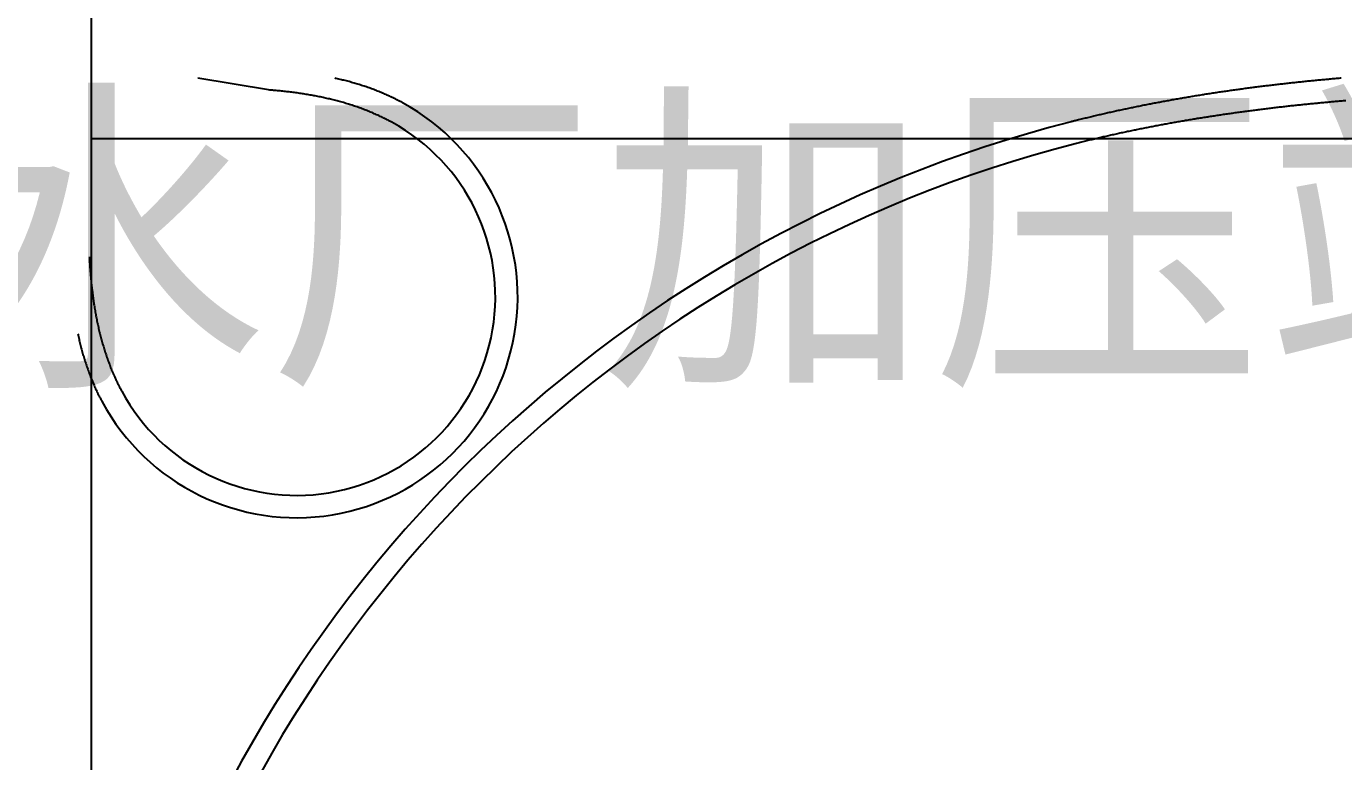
# Model space of a CAD drawing. Header units: millimetres. Extents: x 19715 to 35549, y 3563 to 14826.
# Drawn here: x 21232.6 to 21584, y 9515.9 to 9712.2 of the extents above; entities that cross this region are included whole.
import ezdxf

# ---------------------------------------------------------------- set-up
doc = ezdxf.new("R2010")
doc.units = ezdxf.units.MM
doc.layers.add('0-text', color=7, linetype='Continuous')
doc.layers.add('RD-红线', color=7, linetype='Continuous')
doc.styles.add('样式 2', font='simhei.ttf')

msp = doc.modelspace()

# ---------------------------------------------------------------- linework, layer by layer
at = {"layer": 'RD-红线'}
for points in [[(21249.94, 7833.18), (21249.94, 11293.27)], [(21249.94, 7833.18), (21249.94, 11293.27)], [(21249.94, 7833.18), (21249.94, 11293.27)], [(21709.48, 9682.17), (21249.94, 9682.16)], [(21709.48, 9682.17), (21272.44, 9682.16)]]:
    msp.add_lwpolyline(points, dxfattribs=at)
for points in [[(21583.31, 9698.32, 0.000099), (21583.06, 9698.3, 0.000296), (21582.37, 9698.24, 0.000292), (21581.67, 9698.18, 0.0003), (21580.98, 9698.12, 0.000296), (21580.28, 9698.06, 0.000304), (21579.58, 9697.99, 0.0003), (21578.88, 9697.93, 0.000308), (21578.19, 9697.86, 0.000304), (21577.49, 9697.8, 0.000312), (21576.8, 9697.73, 0.000308), (21576.09, 9697.66, 0.000316), (21575.4, 9697.59, 0.000312), (21574.7, 9697.53, 0.00032), (21574.01, 9697.46, 0.000316), (21573.31, 9697.38, 0.000324), (21572.62, 9697.31, 0.00032), (21571.92, 9697.24, 0.000328), (21571.22, 9697.17, 0.000324), (21570.52, 9697.09, 0.000332), (21569.83, 9697.02, 0.000328), (21569.13, 9696.94, 0.000336), (21568.44, 9696.86, 0.000332), (21567.74, 9696.78, 0.00034), (21567.05, 9696.7, 0.000336), (21566.35, 9696.62, 0.000344), (21565.66, 9696.54, 0.00034), (21564.96, 9696.46, 0.000348), (21564.27, 9696.38, 0.000344), (21563.57, 9696.29, 0.000352), (21562.88, 9696.21, 0.000348), (21562.18, 9696.12, 0.000356), (21561.49, 9696.04, 0.000352), (21560.79, 9695.95, 0.00036), (21560.1, 9695.86, 0.000356), (21559.4, 9695.77, 0.000364), (21558.71, 9695.68, 0.00036), (21558.01, 9695.59, 0.000368), (21557.32, 9695.49, 0.000364), (21556.63, 9695.4, 0.000372), (21555.94, 9695.3, 0.000368), (21555.24, 9695.21, 0.000376), (21554.55, 9695.11, 0.000372), (21553.85, 9695.01, 0.00038), (21553.16, 9694.91, 0.000376), (21552.47, 9694.81, 0.000384), (21551.78, 9694.71, 0.00038), (21551.08, 9694.61, 0.000388), (21550.39, 9694.51, 0.000384), (21549.7, 9694.4, 0.000392), (21549.01, 9694.3, 0.000388), (21548.31, 9694.19, 0.000396), (21547.63, 9694.08, 0.000392), (21546.93, 9693.97, 0.0004), (21546.24, 9693.86, 0.000396), (21545.55, 9693.75, 0.000404), (21544.86, 9693.64, 0.0004), (21544.17, 9693.53, 0.000408), (21543.48, 9693.41, 0.000404), (21542.79, 9693.3, 0.000412), (21542.1, 9693.18, 0.000408), (21541.41, 9693.06, 0.000416), (21540.72, 9692.95, 0.000412), (21540.03, 9692.82, 0.00042), (21539.34, 9692.7, 0.000416), (21538.65, 9692.58, 0.000424), (21537.96, 9692.46, 0.00042), (21537.27, 9692.33, 0.000428), (21536.58, 9692.21, 0.000424), (21535.89, 9692.08, 0.000432), (21535.21, 9691.95, 0.000428), (21534.52, 9691.82, 0.000436), (21533.83, 9691.69, 0.000432), (21533.14, 9691.56, 0.00044), (21532.46, 9691.43, 0.000436), (21531.77, 9691.29, 0.000444), (21531.08, 9691.16, 0.00044), (21530.39, 9691.02, 0.000448), (21529.71, 9690.89, 0.000444), (21529.02, 9690.75, 0.000452), (21528.34, 9690.61, 0.000448), (21527.65, 9690.46, 0.000456), (21526.97, 9690.32, 0.000452), (21526.28, 9690.18, 0.00046), (21525.6, 9690.03, 0.000456), (21524.91, 9689.89, 0.000464), (21524.23, 9689.74, 0.00046), (21523.54, 9689.59, 0.000468), (21522.86, 9689.44, 0.000464), (21522.17, 9689.29, 0.000472), (21521.49, 9689.14, 0.000468), (21520.81, 9688.98, 0.000476), (21520.13, 9688.83, 0.000472), (21519.44, 9688.67, 0.00048), (21518.76, 9688.51, 0.000476), (21518.08, 9688.35, 0.000484), (21517.4, 9688.19, 0.00048), (21516.72, 9688.03, 0.000488), (21516.04, 9687.87, 0.000484), (21515.36, 9687.7, 0.000492), (21514.68, 9687.54, 0.000488), (21514, 9687.37, 0.000493), (21513.99, 9687.37, 0.000004), (21512.64, 9687.03, 0.000988), (21512.18, 9686.92, 0.000496), (21511.28, 9686.69, 0.272996), (21257.01, 9433.66, 0.000496)], [(21583.31, 9698.32, 0.000099), (21583.06, 9698.3, 0.000296), (21582.37, 9698.24, 0.000292), (21581.67, 9698.18, 0.0003), (21580.98, 9698.12, 0.000296), (21580.28, 9698.06, 0.000304), (21579.58, 9697.99, 0.0003), (21578.88, 9697.93, 0.000308), (21578.19, 9697.86, 0.000304), (21577.49, 9697.8, 0.000312), (21576.8, 9697.73, 0.000308), (21576.09, 9697.66, 0.000316), (21575.4, 9697.59, 0.000312), (21574.7, 9697.53, 0.00032), (21574.01, 9697.46, 0.000316), (21573.31, 9697.38, 0.000324), (21572.62, 9697.31, 0.00032), (21571.92, 9697.24, 0.000328), (21571.22, 9697.17, 0.000324), (21570.52, 9697.09, 0.000332), (21569.83, 9697.02, 0.000328), (21569.13, 9696.94, 0.000336), (21568.44, 9696.86, 0.000332), (21567.74, 9696.78, 0.00034), (21567.05, 9696.7, 0.000336), (21566.35, 9696.62, 0.000344), (21565.66, 9696.54, 0.00034), (21564.96, 9696.46, 0.000348), (21564.27, 9696.38, 0.000344), (21563.57, 9696.29, 0.000352), (21562.88, 9696.21, 0.000348), (21562.18, 9696.12, 0.000356), (21561.49, 9696.04, 0.000352), (21560.79, 9695.95, 0.00036), (21560.1, 9695.86, 0.000356), (21559.4, 9695.77, 0.000364), (21558.71, 9695.68, 0.00036), (21558.01, 9695.59, 0.000368), (21557.32, 9695.49, 0.000364), (21556.63, 9695.4, 0.000372), (21555.94, 9695.3, 0.000368), (21555.24, 9695.21, 0.000376), (21554.55, 9695.11, 0.000372), (21553.85, 9695.01, 0.00038), (21553.16, 9694.91, 0.000376), (21552.47, 9694.81, 0.000384), (21551.78, 9694.71, 0.00038), (21551.08, 9694.61, 0.000388), (21550.39, 9694.51, 0.000384), (21549.7, 9694.4, 0.000392), (21549.01, 9694.3, 0.000388), (21548.31, 9694.19, 0.000396), (21547.63, 9694.08, 0.000392), (21546.93, 9693.97, 0.0004), (21546.24, 9693.86, 0.000396), (21545.55, 9693.75, 0.000404), (21544.86, 9693.64, 0.0004), (21544.17, 9693.53, 0.000408), (21543.48, 9693.41, 0.000404), (21542.79, 9693.3, 0.000412), (21542.1, 9693.18, 0.000408), (21541.41, 9693.06, 0.000416), (21540.72, 9692.95, 0.000412), (21540.03, 9692.82, 0.00042), (21539.34, 9692.7, 0.000416), (21538.65, 9692.58, 0.000424), (21537.96, 9692.46, 0.00042), (21537.27, 9692.33, 0.000428), (21536.58, 9692.21, 0.000424), (21535.89, 9692.08, 0.000432), (21535.21, 9691.95, 0.000428), (21534.52, 9691.82, 0.000436), (21533.83, 9691.69, 0.000432), (21533.14, 9691.56, 0.00044), (21532.46, 9691.43, 0.000436), (21531.77, 9691.29, 0.000444), (21531.08, 9691.16, 0.00044), (21530.39, 9691.02, 0.000448), (21529.71, 9690.89, 0.000444), (21529.02, 9690.75, 0.000452), (21528.34, 9690.61, 0.000448), (21527.65, 9690.46, 0.000456), (21526.97, 9690.32, 0.000452), (21526.28, 9690.18, 0.00046), (21525.6, 9690.03, 0.000456), (21524.91, 9689.89, 0.000464), (21524.23, 9689.74, 0.00046), (21523.54, 9689.59, 0.000468), (21522.86, 9689.44, 0.000464), (21522.17, 9689.29, 0.000472), (21521.49, 9689.14, 0.000468), (21520.81, 9688.98, 0.000476), (21520.13, 9688.83, 0.000472), (21519.44, 9688.67, 0.00048), (21518.76, 9688.51, 0.000476), (21518.08, 9688.35, 0.000484), (21517.4, 9688.19, 0.00048), (21516.72, 9688.03, 0.000488), (21516.04, 9687.87, 0.000484), (21515.36, 9687.7, 0.000492), (21514.68, 9687.54, 0.000488), (21514, 9687.37, 0.000493), (21513.99, 9687.37, 0.000004), (21512.64, 9687.03, 0.000988), (21512.18, 9686.92, 0.000496), (21511.28, 9686.69, 0.272996), (21257.01, 9433.66, 0.000496)], [(21583.31, 9698.32, 0.000099), (21583.06, 9698.3, 0.000296), (21582.37, 9698.24, 0.000292), (21581.67, 9698.18, 0.0003), (21580.98, 9698.12, 0.000296), (21580.28, 9698.06, 0.000304), (21579.58, 9697.99, 0.0003), (21578.88, 9697.93, 0.000308), (21578.19, 9697.86, 0.000304), (21577.49, 9697.8, 0.000312), (21576.8, 9697.73, 0.000308), (21576.09, 9697.66, 0.000316), (21575.4, 9697.59, 0.000312), (21574.7, 9697.53, 0.00032), (21574.01, 9697.46, 0.000316), (21573.31, 9697.38, 0.000324), (21572.62, 9697.31, 0.00032), (21571.92, 9697.24, 0.000328), (21571.22, 9697.17, 0.000324), (21570.52, 9697.09, 0.000332), (21569.83, 9697.02, 0.000328), (21569.13, 9696.94, 0.000336), (21568.44, 9696.86, 0.000332), (21567.74, 9696.78, 0.00034), (21567.05, 9696.7, 0.000336), (21566.35, 9696.62, 0.000344), (21565.66, 9696.54, 0.00034), (21564.96, 9696.46, 0.000348), (21564.27, 9696.38, 0.000344), (21563.57, 9696.29, 0.000352), (21562.88, 9696.21, 0.000348), (21562.18, 9696.12, 0.000356), (21561.49, 9696.04, 0.000352), (21560.79, 9695.95, 0.00036), (21560.1, 9695.86, 0.000356), (21559.4, 9695.77, 0.000364), (21558.71, 9695.68, 0.00036), (21558.01, 9695.59, 0.000368), (21557.32, 9695.49, 0.000364), (21556.63, 9695.4, 0.000372), (21555.94, 9695.3, 0.000368), (21555.24, 9695.21, 0.000376), (21554.55, 9695.11, 0.000372), (21553.85, 9695.01, 0.00038), (21553.16, 9694.91, 0.000376), (21552.47, 9694.81, 0.000384), (21551.78, 9694.71, 0.00038), (21551.08, 9694.61, 0.000388), (21550.39, 9694.51, 0.000384), (21549.7, 9694.4, 0.000392), (21549.01, 9694.3, 0.000388), (21548.31, 9694.19, 0.000396), (21547.63, 9694.08, 0.000392), (21546.93, 9693.97, 0.0004), (21546.24, 9693.86, 0.000396), (21545.55, 9693.75, 0.000404), (21544.86, 9693.64, 0.0004), (21544.17, 9693.53, 0.000408), (21543.48, 9693.41, 0.000404), (21542.79, 9693.3, 0.000412), (21542.1, 9693.18, 0.000408), (21541.41, 9693.06, 0.000416), (21540.72, 9692.95, 0.000412), (21540.03, 9692.82, 0.00042), (21539.34, 9692.7, 0.000416), (21538.65, 9692.58, 0.000424), (21537.96, 9692.46, 0.00042), (21537.27, 9692.33, 0.000428), (21536.58, 9692.21, 0.000424), (21535.89, 9692.08, 0.000432), (21535.21, 9691.95, 0.000428), (21534.52, 9691.82, 0.000436), (21533.83, 9691.69, 0.000432), (21533.14, 9691.56, 0.00044), (21532.46, 9691.43, 0.000436), (21531.77, 9691.29, 0.000444), (21531.08, 9691.16, 0.00044), (21530.39, 9691.02, 0.000448), (21529.71, 9690.89, 0.000444), (21529.02, 9690.75, 0.000452), (21528.34, 9690.61, 0.000448), (21527.65, 9690.46, 0.000456), (21526.97, 9690.32, 0.000452), (21526.28, 9690.18, 0.00046), (21525.6, 9690.03, 0.000456), (21524.91, 9689.89, 0.000464), (21524.23, 9689.74, 0.00046), (21523.54, 9689.59, 0.000468), (21522.86, 9689.44, 0.000464), (21522.17, 9689.29, 0.000472), (21521.49, 9689.14, 0.000468), (21520.81, 9688.98, 0.000476), (21520.13, 9688.83, 0.000472), (21519.44, 9688.67, 0.00048), (21518.76, 9688.51, 0.000476), (21518.08, 9688.35, 0.000484), (21517.4, 9688.19, 0.00048), (21516.72, 9688.03, 0.000488), (21516.04, 9687.87, 0.000484), (21515.36, 9687.7, 0.000492), (21514.68, 9687.54, 0.000488), (21514, 9687.37, 0.000493), (21513.99, 9687.37, 0.000004), (21512.64, 9687.03, 0.000988), (21512.18, 9686.92, 0.000496), (21511.28, 9686.69, 0.272996), (21257.01, 9433.66, 0.000496)], [(21584.57, 9692.31, 0.000292), (21583.88, 9692.25, 0.000288), (21583.18, 9692.19, 0.000296), (21582.49, 9692.13, 0.000292), (21581.78, 9692.07, 0.0003), (21581.09, 9692.01, 0.000296), (21580.39, 9691.95, 0.000304), (21579.7, 9691.88, 0.0003), (21579, 9691.82, 0.000308), (21578.3, 9691.75, 0.000304), (21577.6, 9691.69, 0.000312), (21576.91, 9691.62, 0.000308), (21576.21, 9691.55, 0.000316), (21575.52, 9691.49, 0.000312), (21574.82, 9691.42, 0.00032), (21574.12, 9691.35, 0.000316), (21573.42, 9691.28, 0.000324), (21572.73, 9691.2, 0.00032), (21572.03, 9691.13, 0.000328), (21571.34, 9691.06, 0.000324), (21570.64, 9690.98, 0.000332), (21569.95, 9690.91, 0.000328), (21569.25, 9690.83, 0.000336), (21568.55, 9690.75, 0.000332), (21567.85, 9690.67, 0.00034), (21567.16, 9690.6, 0.000336), (21566.46, 9690.51, 0.000344), (21565.77, 9690.43, 0.00034), (21565.07, 9690.35, 0.000348), (21564.38, 9690.27, 0.000344), (21563.68, 9690.18, 0.000352), (21562.99, 9690.1, 0.000348), (21562.29, 9690.01, 0.000356), (21561.6, 9689.93, 0.000352), (21560.91, 9689.84, 0.00036), (21560.21, 9689.75, 0.000356), (21559.52, 9689.66, 0.000364), (21558.83, 9689.57, 0.00036), (21558.13, 9689.48, 0.000368), (21557.44, 9689.38, 0.000364), (21556.74, 9689.29, 0.000372), (21556.05, 9689.2, 0.000368), (21555.35, 9689.1, 0.000376), (21554.66, 9689, 0.000372), (21553.97, 9688.9, 0.00038), (21553.28, 9688.8, 0.000376), (21552.58, 9688.7, 0.000384), (21551.89, 9688.6, 0.00038), (21551.2, 9688.5, 0.000388), (21550.51, 9688.4, 0.000384), (21549.81, 9688.29, 0.000392), (21549.12, 9688.19, 0.000388), (21548.43, 9688.08, 0.000396), (21547.74, 9687.97, 0.000392), (21547.05, 9687.86, 0.0004), (21546.36, 9687.76, 0.000396), (21545.66, 9687.64, 0.000404), (21544.98, 9687.53, 0.0004), (21544.28, 9687.42, 0.000408), (21543.59, 9687.3, 0.000404), (21542.9, 9687.19, 0.000412), (21542.21, 9687.07, 0.000408), (21541.52, 9686.95, 0.000416), (21540.83, 9686.84, 0.000412), (21540.14, 9686.72, 0.00042), (21539.45, 9686.6, 0.000416), (21538.76, 9686.47, 0.000424), (21538.08, 9686.35, 0.00042), (21537.38, 9686.22, 0.000428), (21536.7, 9686.1, 0.000424), (21536.01, 9685.97, 0.000432), (21535.32, 9685.84, 0.000428), (21534.63, 9685.71, 0.000436), (21533.95, 9685.58, 0.000432), (21533.26, 9685.45, 0.00044), (21532.57, 9685.32, 0.000436), (21531.88, 9685.19, 0.000444), (21531.2, 9685.05, 0.00044), (21530.51, 9684.91, 0.000448), (21529.82, 9684.78, 0.000444), (21529.14, 9684.64, 0.000452), (21528.45, 9684.5, 0.000448), (21527.76, 9684.36, 0.000456), (21527.08, 9684.21, 0.000452), (21526.39, 9684.07, 0.00046), (21525.71, 9683.93, 0.000456), (21525.02, 9683.78, 0.000464), (21524.34, 9683.63, 0.00046), (21523.66, 9683.48, 0.000468), (21522.98, 9683.33, 0.000464), (21522.29, 9683.18, 0.000472), (21521.61, 9683.03, 0.000468), (21520.92, 9682.87, 0.000476), (21520.24, 9682.72, 0.000472), (21519.56, 9682.56, 0.00048), (21518.88, 9682.4, 0.000476), (21518.19, 9682.24, 0.000484), (21517.52, 9682.08, 0.00048), (21516.83, 9681.92, 0.000488), (21516.15, 9681.76, 0.000484), (21515.47, 9681.59, 0.000492), (21514.79, 9681.43, 0.000488), (21514.11, 9681.26, 0.000493), (21514.1, 9681.26, 0.000004), (21512.75, 9680.92, 0.272996), (21262.77, 9432.16, 0.000496)], [(21584.57, 9692.31, 0.000292), (21583.88, 9692.25, 0.000288), (21583.18, 9692.19, 0.000296), (21582.49, 9692.13, 0.000292), (21581.78, 9692.07, 0.0003), (21581.09, 9692.01, 0.000296), (21580.39, 9691.95, 0.000304), (21579.7, 9691.88, 0.0003), (21579, 9691.82, 0.000308), (21578.3, 9691.75, 0.000304), (21577.6, 9691.69, 0.000312), (21576.91, 9691.62, 0.000308), (21576.21, 9691.55, 0.000316), (21575.52, 9691.49, 0.000312), (21574.82, 9691.42, 0.00032), (21574.12, 9691.35, 0.000316), (21573.42, 9691.28, 0.000324), (21572.73, 9691.2, 0.00032), (21572.03, 9691.13, 0.000328), (21571.34, 9691.06, 0.000324), (21570.64, 9690.98, 0.000332), (21569.95, 9690.91, 0.000328), (21569.25, 9690.83, 0.000336), (21568.55, 9690.75, 0.000332), (21567.85, 9690.67, 0.00034), (21567.16, 9690.6, 0.000336), (21566.46, 9690.51, 0.000344), (21565.77, 9690.43, 0.00034), (21565.07, 9690.35, 0.000348), (21564.38, 9690.27, 0.000344), (21563.68, 9690.18, 0.000352), (21562.99, 9690.1, 0.000348), (21562.29, 9690.01, 0.000356), (21561.6, 9689.93, 0.000352), (21560.91, 9689.84, 0.00036), (21560.21, 9689.75, 0.000356), (21559.52, 9689.66, 0.000364), (21558.83, 9689.57, 0.00036), (21558.13, 9689.48, 0.000368), (21557.44, 9689.38, 0.000364), (21556.74, 9689.29, 0.000372), (21556.05, 9689.2, 0.000368), (21555.35, 9689.1, 0.000376), (21554.66, 9689, 0.000372), (21553.97, 9688.9, 0.00038), (21553.28, 9688.8, 0.000376), (21552.58, 9688.7, 0.000384), (21551.89, 9688.6, 0.00038), (21551.2, 9688.5, 0.000388), (21550.51, 9688.4, 0.000384), (21549.81, 9688.29, 0.000392), (21549.12, 9688.19, 0.000388), (21548.43, 9688.08, 0.000396), (21547.74, 9687.97, 0.000392), (21547.05, 9687.86, 0.0004), (21546.36, 9687.76, 0.000396), (21545.66, 9687.64, 0.000404), (21544.98, 9687.53, 0.0004), (21544.28, 9687.42, 0.000408), (21543.59, 9687.3, 0.000404), (21542.9, 9687.19, 0.000412), (21542.21, 9687.07, 0.000408), (21541.52, 9686.95, 0.000416), (21540.83, 9686.84, 0.000412), (21540.14, 9686.72, 0.00042), (21539.45, 9686.6, 0.000416), (21538.76, 9686.47, 0.000424), (21538.08, 9686.35, 0.00042), (21537.38, 9686.22, 0.000428), (21536.7, 9686.1, 0.000424), (21536.01, 9685.97, 0.000432), (21535.32, 9685.84, 0.000428), (21534.63, 9685.71, 0.000436), (21533.95, 9685.58, 0.000432), (21533.26, 9685.45, 0.00044), (21532.57, 9685.32, 0.000436), (21531.88, 9685.19, 0.000444), (21531.2, 9685.05, 0.00044), (21530.51, 9684.91, 0.000448), (21529.82, 9684.78, 0.000444), (21529.14, 9684.64, 0.000452), (21528.45, 9684.5, 0.000448), (21527.76, 9684.36, 0.000456), (21527.08, 9684.21, 0.000452), (21526.39, 9684.07, 0.00046), (21525.71, 9683.93, 0.000456), (21525.02, 9683.78, 0.000464), (21524.34, 9683.63, 0.00046), (21523.66, 9683.48, 0.000468), (21522.98, 9683.33, 0.000464), (21522.29, 9683.18, 0.000472), (21521.61, 9683.03, 0.000468), (21520.92, 9682.87, 0.000476), (21520.24, 9682.72, 0.000472), (21519.56, 9682.56, 0.00048), (21518.88, 9682.4, 0.000476), (21518.19, 9682.24, 0.000484), (21517.52, 9682.08, 0.00048), (21516.83, 9681.92, 0.000488), (21516.15, 9681.76, 0.000484), (21515.47, 9681.59, 0.000492), (21514.79, 9681.43, 0.000488), (21514.11, 9681.26, 0.000493), (21514.1, 9681.26, 0.000004), (21512.75, 9680.92, 0.272996), (21262.77, 9432.16, 0.000496)], [(21584.57, 9692.31, 0.000292), (21583.88, 9692.25, 0.000288), (21583.18, 9692.19, 0.000296), (21582.49, 9692.13, 0.000292), (21581.78, 9692.07, 0.0003), (21581.09, 9692.01, 0.000296), (21580.39, 9691.95, 0.000304), (21579.7, 9691.88, 0.0003), (21579, 9691.82, 0.000308), (21578.3, 9691.75, 0.000304), (21577.6, 9691.69, 0.000312), (21576.91, 9691.62, 0.000308), (21576.21, 9691.55, 0.000316), (21575.52, 9691.49, 0.000312), (21574.82, 9691.42, 0.00032), (21574.12, 9691.35, 0.000316), (21573.42, 9691.28, 0.000324), (21572.73, 9691.2, 0.00032), (21572.03, 9691.13, 0.000328), (21571.34, 9691.06, 0.000324), (21570.64, 9690.98, 0.000332), (21569.95, 9690.91, 0.000328), (21569.25, 9690.83, 0.000336), (21568.55, 9690.75, 0.000332), (21567.85, 9690.67, 0.00034), (21567.16, 9690.6, 0.000336), (21566.46, 9690.51, 0.000344), (21565.77, 9690.43, 0.00034), (21565.07, 9690.35, 0.000348), (21564.38, 9690.27, 0.000344), (21563.68, 9690.18, 0.000352), (21562.99, 9690.1, 0.000348), (21562.29, 9690.01, 0.000356), (21561.6, 9689.93, 0.000352), (21560.91, 9689.84, 0.00036), (21560.21, 9689.75, 0.000356), (21559.52, 9689.66, 0.000364), (21558.83, 9689.57, 0.00036), (21558.13, 9689.48, 0.000368), (21557.44, 9689.38, 0.000364), (21556.74, 9689.29, 0.000372), (21556.05, 9689.2, 0.000368), (21555.35, 9689.1, 0.000376), (21554.66, 9689, 0.000372), (21553.97, 9688.9, 0.00038), (21553.28, 9688.8, 0.000376), (21552.58, 9688.7, 0.000384), (21551.89, 9688.6, 0.00038), (21551.2, 9688.5, 0.000388), (21550.51, 9688.4, 0.000384), (21549.81, 9688.29, 0.000392), (21549.12, 9688.19, 0.000388), (21548.43, 9688.08, 0.000396), (21547.74, 9687.97, 0.000392), (21547.05, 9687.86, 0.0004), (21546.36, 9687.76, 0.000396), (21545.66, 9687.64, 0.000404), (21544.98, 9687.53, 0.0004), (21544.28, 9687.42, 0.000408), (21543.59, 9687.3, 0.000404), (21542.9, 9687.19, 0.000412), (21542.21, 9687.07, 0.000408), (21541.52, 9686.95, 0.000416), (21540.83, 9686.84, 0.000412), (21540.14, 9686.72, 0.00042), (21539.45, 9686.6, 0.000416), (21538.76, 9686.47, 0.000424), (21538.08, 9686.35, 0.00042), (21537.38, 9686.22, 0.000428), (21536.7, 9686.1, 0.000424), (21536.01, 9685.97, 0.000432), (21535.32, 9685.84, 0.000428), (21534.63, 9685.71, 0.000436), (21533.95, 9685.58, 0.000432), (21533.26, 9685.45, 0.00044), (21532.57, 9685.32, 0.000436), (21531.88, 9685.19, 0.000444), (21531.2, 9685.05, 0.00044), (21530.51, 9684.91, 0.000448), (21529.82, 9684.78, 0.000444), (21529.14, 9684.64, 0.000452), (21528.45, 9684.5, 0.000448), (21527.76, 9684.36, 0.000456), (21527.08, 9684.21, 0.000452), (21526.39, 9684.07, 0.00046), (21525.71, 9683.93, 0.000456), (21525.02, 9683.78, 0.000464), (21524.34, 9683.63, 0.00046), (21523.66, 9683.48, 0.000468), (21522.98, 9683.33, 0.000464), (21522.29, 9683.18, 0.000472), (21521.61, 9683.03, 0.000468), (21520.92, 9682.87, 0.000476), (21520.24, 9682.72, 0.000472), (21519.56, 9682.56, 0.00048), (21518.88, 9682.4, 0.000476), (21518.19, 9682.24, 0.000484), (21517.52, 9682.08, 0.00048), (21516.83, 9681.92, 0.000488), (21516.15, 9681.76, 0.000484), (21515.47, 9681.59, 0.000492), (21514.79, 9681.43, 0.000488), (21514.11, 9681.26, 0.000493), (21514.1, 9681.26, 0.000004), (21512.75, 9680.92, 0.272996), (21262.77, 9432.16, 0.000496)], [(21246.33, 9630.15, 0.001297), (21246.42, 9629.74, 0.002031), (21246.57, 9629.04, 0.002187), (21246.73, 9628.37, 0.002109), (21246.89, 9627.68, 0.002266), (21247.06, 9627.01, 0.002188), (21247.24, 9626.32, 0.002344), (21247.42, 9625.66, 0.002266), (21247.61, 9624.97, 0.002422), (21247.8, 9624.31, 0.002344), (21248, 9623.63, 0.0025), (21248.21, 9622.97, 0.002422), (21248.42, 9622.29, 0.002578), (21248.64, 9621.64, 0.0025), (21248.87, 9620.97, 0.002656), (21249.1, 9620.32, 0.002578), (21249.35, 9619.65, 0.002734), (21249.59, 9619.01, 0.002656), (21249.85, 9618.34, 0.002813), (21250.11, 9617.7, 0.002735), (21250.38, 9617.05, 0.002891), (21250.65, 9616.41, 0.002812), (21250.94, 9615.77, 0.002969), (21251.23, 9615.14, 0.002891), (21251.53, 9614.5, 0.003047), (21251.56, 9614.44, 0.000141), (21252.15, 9613.24, 0.005952), (21252.36, 9612.82, 0.003047), (21252.8, 9612, 1.3389), (21332.97, 9691.78, 0.003047), (21332.15, 9692.22, 0.005952), (21331.73, 9692.43, 0.000141), (21330.53, 9693.03, 0.003047), (21330.48, 9693.06, 0.002891), (21329.84, 9693.36, 0.002969), (21329.21, 9693.65, 0.002813), (21328.56, 9693.95, 0.002891), (21327.93, 9694.22, 0.002734), (21327.28, 9694.5, 0.002813), (21326.64, 9694.76, 0.002656), (21325.98, 9695.02, 0.002734), (21325.33, 9695.27, 0.002578), (21324.67, 9695.51, 0.002656), (21324.02, 9695.75, 0.0025), (21323.35, 9695.98, 0.002578), (21322.7, 9696.2, 0.002422), (21322.02, 9696.42, 0.0025), (21321.36, 9696.63, 0.002344), (21320.68, 9696.84, 0.002422), (21320.02, 9697.03, 0.002266), (21319.34, 9697.22, 0.002344), (21318.67, 9697.41, 0.002187), (21317.98, 9697.59, 0.002266), (21317.32, 9697.76, 0.00211), (21316.63, 9697.93, 0.002188), (21315.96, 9698.09, 0.002031), (21315.26, 9698.24, 0.001297), (21314.85, 9698.34)], [(21246.33, 9630.15, 0.001297), (21246.42, 9629.74, 0.002031), (21246.57, 9629.04, 0.002187), (21246.73, 9628.37, 0.002109), (21246.89, 9627.68, 0.002266), (21247.06, 9627.01, 0.002188), (21247.24, 9626.32, 0.002344), (21247.42, 9625.66, 0.002266), (21247.61, 9624.97, 0.002422), (21247.8, 9624.31, 0.002344), (21248, 9623.63, 0.0025), (21248.21, 9622.97, 0.002422), (21248.42, 9622.29, 0.002578), (21248.64, 9621.64, 0.0025), (21248.87, 9620.97, 0.002656), (21249.1, 9620.32, 0.002578), (21249.35, 9619.65, 0.002734), (21249.59, 9619.01, 0.002656), (21249.85, 9618.34, 0.002813), (21250.11, 9617.7, 0.002735), (21250.38, 9617.05, 0.002891), (21250.65, 9616.41, 0.002812), (21250.94, 9615.77, 0.002969), (21251.23, 9615.14, 0.002891), (21251.53, 9614.5, 0.003047), (21251.56, 9614.44, 0.000141), (21252.15, 9613.24, 0.005952), (21252.36, 9612.82, 0.003047), (21252.8, 9612, 1.3389), (21332.97, 9691.78, 0.003047), (21332.15, 9692.22, 0.005952), (21331.73, 9692.43, 0.000141), (21330.53, 9693.03, 0.003047), (21330.48, 9693.06, 0.002891), (21329.84, 9693.36, 0.002969), (21329.21, 9693.65, 0.002813), (21328.56, 9693.95, 0.002891), (21327.93, 9694.22, 0.002734), (21327.28, 9694.5, 0.002813), (21326.64, 9694.76, 0.002656), (21325.98, 9695.02, 0.002734), (21325.33, 9695.27, 0.002578), (21324.67, 9695.51, 0.002656), (21324.02, 9695.75, 0.0025), (21323.35, 9695.98, 0.002578), (21322.7, 9696.2, 0.002422), (21322.02, 9696.42, 0.0025), (21321.36, 9696.63, 0.002344), (21320.68, 9696.84, 0.002422), (21320.02, 9697.03, 0.002266), (21319.34, 9697.22, 0.002344), (21318.67, 9697.41, 0.002187), (21317.98, 9697.59, 0.002266), (21317.32, 9697.76, 0.00211), (21316.63, 9697.93, 0.002188), (21315.96, 9698.09, 0.002031), (21315.26, 9698.24, 0.001297), (21314.85, 9698.34)], [(21246.33, 9630.15, 0.001297), (21246.42, 9629.74, 0.002031), (21246.57, 9629.04, 0.002187), (21246.73, 9628.37, 0.002109), (21246.89, 9627.68, 0.002266), (21247.06, 9627.01, 0.002188), (21247.24, 9626.32, 0.002344), (21247.42, 9625.66, 0.002266), (21247.61, 9624.97, 0.002422), (21247.8, 9624.31, 0.002344), (21248, 9623.63, 0.0025), (21248.21, 9622.97, 0.002422), (21248.42, 9622.29, 0.002578), (21248.64, 9621.64, 0.0025), (21248.87, 9620.97, 0.002656), (21249.1, 9620.32, 0.002578), (21249.35, 9619.65, 0.002734), (21249.59, 9619.01, 0.002656), (21249.85, 9618.34, 0.002813), (21250.11, 9617.7, 0.002735), (21250.38, 9617.05, 0.002891), (21250.65, 9616.41, 0.002812), (21250.94, 9615.77, 0.002969), (21251.23, 9615.14, 0.002891), (21251.53, 9614.5, 0.003047), (21251.56, 9614.44, 0.000141), (21252.15, 9613.24, 0.005952), (21252.36, 9612.82, 0.003047), (21252.8, 9612, 1.3389), (21332.97, 9691.78, 0.003047), (21332.15, 9692.22, 0.005952), (21331.73, 9692.43, 0.000141), (21330.53, 9693.03, 0.003047), (21330.48, 9693.06, 0.002891), (21329.84, 9693.36, 0.002969), (21329.21, 9693.65, 0.002813), (21328.56, 9693.95, 0.002891), (21327.93, 9694.22, 0.002734), (21327.28, 9694.5, 0.002813), (21326.64, 9694.76, 0.002656), (21325.98, 9695.02, 0.002734), (21325.33, 9695.27, 0.002578), (21324.67, 9695.51, 0.002656), (21324.02, 9695.75, 0.0025), (21323.35, 9695.98, 0.002578), (21322.7, 9696.2, 0.002422), (21322.02, 9696.42, 0.0025), (21321.36, 9696.63, 0.002344), (21320.68, 9696.84, 0.002422), (21320.02, 9697.03, 0.002266), (21319.34, 9697.22, 0.002344), (21318.67, 9697.41, 0.002187), (21317.98, 9697.59, 0.002266), (21317.32, 9697.76, 0.00211), (21316.63, 9697.93, 0.002188), (21315.96, 9698.09, 0.002031), (21315.26, 9698.24, 0.001297), (21314.85, 9698.34)], [(21249.4, 9650.62, 0.001016), (21249.44, 9649.89, 0.001172), (21249.48, 9649.22, 0.001094), (21249.52, 9648.5, 0.00125), (21249.57, 9647.82, 0.001172), (21249.62, 9647.1, 0.001328), (21249.67, 9646.42, 0.00125), (21249.73, 9645.7, 0.001406), (21249.79, 9645.03, 0.001328), (21249.86, 9644.31, 0.001484), (21249.93, 9643.63, 0.001406), (21250, 9642.92, 0.001562), (21250.08, 9642.24, 0.001484), (21250.16, 9641.53, 0.001641), (21250.24, 9640.85, 0.001563), (21250.34, 9640.14, 0.001719), (21250.43, 9639.46, 0.001641), (21250.53, 9638.75, 0.001797), (21250.63, 9638.07, 0.001719), (21250.75, 9637.37, 0.001875), (21250.86, 9636.69, 0.001797), (21250.98, 9635.99, 0.001953), (21251.1, 9635.31, 0.001875), (21251.23, 9634.61, 0.002031), (21251.37, 9633.94, 0.001953), (21251.51, 9633.24, 0.002109), (21251.65, 9632.57, 0.002031), (21251.81, 9631.87, 0.002187), (21251.96, 9631.2, 0.002109), (21252.13, 9630.51, 0.002266), (21252.3, 9629.84, 0.002188), (21252.47, 9629.15, 0.002344), (21252.65, 9628.49, 0.002266), (21252.84, 9627.8, 0.002422), (21253.04, 9627.14, 0.002344), (21253.24, 9626.46, 0.0025), (21253.44, 9625.8, 0.002422), (21253.66, 9625.12, 0.002578), (21253.88, 9624.47, 0.0025), (21254.11, 9623.79, 0.002656), (21254.34, 9623.14, 0.002578), (21254.58, 9622.48, 0.002734), (21254.83, 9621.83, 0.002656), (21255.08, 9621.17, 0.002813), (21255.34, 9620.53, 0.002735), (21255.62, 9619.88, 0.002891), (21255.89, 9619.24, 0.002812), (21256.18, 9618.59, 0.002969), (21256.46, 9617.96, 0.002891), (21256.77, 9617.32, 0.003047), (21256.79, 9617.27, 0.000141), (21257.38, 9616.07, 0.005952), (21257.6, 9615.64, 0.003047), (21258.03, 9614.83, 1.3389), (21330.11, 9686.56, 0.003047), (21329.3, 9686.99, 0.005952), (21328.88, 9687.21, 0.000141), (21327.68, 9687.81, 0.003047), (21327.63, 9687.84, 0.002891), (21326.99, 9688.14, 0.002969), (21326.36, 9688.43, 0.002813), (21325.71, 9688.72, 0.002891), (21325.08, 9689, 0.002734), (21324.42, 9689.28, 0.002813), (21323.79, 9689.54, 0.002656), (21323.13, 9689.8, 0.002734), (21322.48, 9690.05, 0.002578), (21321.82, 9690.29, 0.002656), (21321.17, 9690.53, 0.0025), (21320.5, 9690.76, 0.002578), (21319.84, 9690.98, 0.002422), (21319.17, 9691.2, 0.0025), (21318.51, 9691.41, 0.002344), (21317.83, 9691.61, 0.002422), (21317.17, 9691.81, 0.002266), (21316.48, 9692, 0.002344), (21315.82, 9692.19, 0.002187), (21315.13, 9692.37, 0.002266), (21314.46, 9692.54, 0.00211), (21313.77, 9692.71, 0.002188), (21313.1, 9692.86, 0.002031), (21312.41, 9693.02, 0.002109), (21311.74, 9693.17, 0.001953), (21311.04, 9693.32, 0.002031), (21310.37, 9693.45, 0.001875), (21309.66, 9693.59, 0.001953), (21308.99, 9693.71, 0.001797), (21308.29, 9693.84, 0.001875), (21307.61, 9693.95, 0.001719), (21306.9, 9694.07, 0.001797), (21306.23, 9694.17, 0.001641), (21305.52, 9694.28, 0.001719), (21304.84, 9694.38, 0.001562), (21304.13, 9694.47, 0.00164), (21303.46, 9694.56, 0.001484), (21302.74, 9694.65, 0.001563), (21302.07, 9694.73, 0.001407), (21301.35, 9694.8, 0.001484), (21300.67, 9694.88, 0.001328), (21299.96, 9694.95, 0.001406), (21299.28, 9695.01, 0.00125), (21298.56, 9695.07, 0.001328), (21297.88, 9695.13, 0.001172), (21297.16, 9695.18), (21278.33, 9698.34)], [(21249.4, 9650.62, 0.001016), (21249.44, 9649.89, 0.001172), (21249.48, 9649.22, 0.001094), (21249.52, 9648.5, 0.00125), (21249.57, 9647.82, 0.001172), (21249.62, 9647.1, 0.001328), (21249.67, 9646.42, 0.00125), (21249.73, 9645.7, 0.001406), (21249.79, 9645.03, 0.001328), (21249.86, 9644.31, 0.001484), (21249.93, 9643.63, 0.001406), (21250, 9642.92, 0.001562), (21250.08, 9642.24, 0.001484), (21250.16, 9641.53, 0.001641), (21250.24, 9640.85, 0.001563), (21250.34, 9640.14, 0.001719), (21250.43, 9639.46, 0.001641), (21250.53, 9638.75, 0.001797), (21250.63, 9638.07, 0.001719), (21250.75, 9637.37, 0.001875), (21250.86, 9636.69, 0.001797), (21250.98, 9635.99, 0.001953), (21251.1, 9635.31, 0.001875), (21251.23, 9634.61, 0.002031), (21251.37, 9633.94, 0.001953), (21251.51, 9633.24, 0.002109), (21251.65, 9632.57, 0.002031), (21251.81, 9631.87, 0.002187), (21251.96, 9631.2, 0.002109), (21252.13, 9630.51, 0.002266), (21252.3, 9629.84, 0.002188), (21252.47, 9629.15, 0.002344), (21252.65, 9628.49, 0.002266), (21252.84, 9627.8, 0.002422), (21253.04, 9627.14, 0.002344), (21253.24, 9626.46, 0.0025), (21253.44, 9625.8, 0.002422), (21253.66, 9625.12, 0.002578), (21253.88, 9624.47, 0.0025), (21254.11, 9623.79, 0.002656), (21254.34, 9623.14, 0.002578), (21254.58, 9622.48, 0.002734), (21254.83, 9621.83, 0.002656), (21255.08, 9621.17, 0.002813), (21255.34, 9620.53, 0.002735), (21255.62, 9619.88, 0.002891), (21255.89, 9619.24, 0.002812), (21256.18, 9618.59, 0.002969), (21256.46, 9617.96, 0.002891), (21256.77, 9617.32, 0.003047), (21256.79, 9617.27, 0.000141), (21257.38, 9616.07, 0.005952), (21257.6, 9615.64, 0.003047), (21258.03, 9614.83, 1.3389), (21330.11, 9686.56, 0.003047), (21329.3, 9686.99, 0.005952), (21328.88, 9687.21, 0.000141), (21327.68, 9687.81, 0.003047), (21327.63, 9687.84, 0.002891), (21326.99, 9688.14, 0.002969), (21326.36, 9688.43, 0.002813), (21325.71, 9688.72, 0.002891), (21325.08, 9689, 0.002734), (21324.42, 9689.28, 0.002813), (21323.79, 9689.54, 0.002656), (21323.13, 9689.8, 0.002734), (21322.48, 9690.05, 0.002578), (21321.82, 9690.29, 0.002656), (21321.17, 9690.53, 0.0025), (21320.5, 9690.76, 0.002578), (21319.84, 9690.98, 0.002422), (21319.17, 9691.2, 0.0025), (21318.51, 9691.41, 0.002344), (21317.83, 9691.61, 0.002422), (21317.17, 9691.81, 0.002266), (21316.48, 9692, 0.002344), (21315.82, 9692.19, 0.002187), (21315.13, 9692.37, 0.002266), (21314.46, 9692.54, 0.00211), (21313.77, 9692.71, 0.002188), (21313.1, 9692.86, 0.002031), (21312.41, 9693.02, 0.002109), (21311.74, 9693.17, 0.001953), (21311.04, 9693.32, 0.002031), (21310.37, 9693.45, 0.001875), (21309.66, 9693.59, 0.001953), (21308.99, 9693.71, 0.001797), (21308.29, 9693.84, 0.001875), (21307.61, 9693.95, 0.001719), (21306.9, 9694.07, 0.001797), (21306.23, 9694.17, 0.001641), (21305.52, 9694.28, 0.001719), (21304.84, 9694.38, 0.001562), (21304.13, 9694.47, 0.00164), (21303.46, 9694.56, 0.001484), (21302.74, 9694.65, 0.001563), (21302.07, 9694.73, 0.001407), (21301.35, 9694.8, 0.001484), (21300.67, 9694.88, 0.001328), (21299.96, 9694.95, 0.001406), (21299.28, 9695.01, 0.00125), (21298.56, 9695.07, 0.001328), (21297.88, 9695.13, 0.001172), (21297.16, 9695.18), (21278.33, 9698.34)], [(21249.4, 9650.62, 0.001016), (21249.44, 9649.89, 0.001172), (21249.48, 9649.22, 0.001094), (21249.52, 9648.5, 0.00125), (21249.57, 9647.82, 0.001172), (21249.62, 9647.1, 0.001328), (21249.67, 9646.42, 0.00125), (21249.73, 9645.7, 0.001406), (21249.79, 9645.03, 0.001328), (21249.86, 9644.31, 0.001484), (21249.93, 9643.63, 0.001406), (21250, 9642.92, 0.001562), (21250.08, 9642.24, 0.001484), (21250.16, 9641.53, 0.001641), (21250.24, 9640.85, 0.001563), (21250.34, 9640.14, 0.001719), (21250.43, 9639.46, 0.001641), (21250.53, 9638.75, 0.001797), (21250.63, 9638.07, 0.001719), (21250.75, 9637.37, 0.001875), (21250.86, 9636.69, 0.001797), (21250.98, 9635.99, 0.001953), (21251.1, 9635.31, 0.001875), (21251.23, 9634.61, 0.002031), (21251.37, 9633.94, 0.001953), (21251.51, 9633.24, 0.002109), (21251.65, 9632.57, 0.002031), (21251.81, 9631.87, 0.002187), (21251.96, 9631.2, 0.002109), (21252.13, 9630.51, 0.002266), (21252.3, 9629.84, 0.002188), (21252.47, 9629.15, 0.002344), (21252.65, 9628.49, 0.002266), (21252.84, 9627.8, 0.002422), (21253.04, 9627.14, 0.002344), (21253.24, 9626.46, 0.0025), (21253.44, 9625.8, 0.002422), (21253.66, 9625.12, 0.002578), (21253.88, 9624.47, 0.0025), (21254.11, 9623.79, 0.002656), (21254.34, 9623.14, 0.002578), (21254.58, 9622.48, 0.002734), (21254.83, 9621.83, 0.002656), (21255.08, 9621.17, 0.002813), (21255.34, 9620.53, 0.002735), (21255.62, 9619.88, 0.002891), (21255.89, 9619.24, 0.002812), (21256.18, 9618.59, 0.002969), (21256.46, 9617.96, 0.002891), (21256.77, 9617.32, 0.003047), (21256.79, 9617.27, 0.000141), (21257.38, 9616.07, 0.005952), (21257.6, 9615.64, 0.003047), (21258.03, 9614.83, 1.3389), (21330.11, 9686.56, 0.003047), (21329.3, 9686.99, 0.005952), (21328.88, 9687.21, 0.000141), (21327.68, 9687.81, 0.003047), (21327.63, 9687.84, 0.002891), (21326.99, 9688.14, 0.002969), (21326.36, 9688.43, 0.002813), (21325.71, 9688.72, 0.002891), (21325.08, 9689, 0.002734), (21324.42, 9689.28, 0.002813), (21323.79, 9689.54, 0.002656), (21323.13, 9689.8, 0.002734), (21322.48, 9690.05, 0.002578), (21321.82, 9690.29, 0.002656), (21321.17, 9690.53, 0.0025), (21320.5, 9690.76, 0.002578), (21319.84, 9690.98, 0.002422), (21319.17, 9691.2, 0.0025), (21318.51, 9691.41, 0.002344), (21317.83, 9691.61, 0.002422), (21317.17, 9691.81, 0.002266), (21316.48, 9692, 0.002344), (21315.82, 9692.19, 0.002187), (21315.13, 9692.37, 0.002266), (21314.46, 9692.54, 0.00211), (21313.77, 9692.71, 0.002188), (21313.1, 9692.86, 0.002031), (21312.41, 9693.02, 0.002109), (21311.74, 9693.17, 0.001953), (21311.04, 9693.32, 0.002031), (21310.37, 9693.45, 0.001875), (21309.66, 9693.59, 0.001953), (21308.99, 9693.71, 0.001797), (21308.29, 9693.84, 0.001875), (21307.61, 9693.95, 0.001719), (21306.9, 9694.07, 0.001797), (21306.23, 9694.17, 0.001641), (21305.52, 9694.28, 0.001719), (21304.84, 9694.38, 0.001562), (21304.13, 9694.47, 0.00164), (21303.46, 9694.56, 0.001484), (21302.74, 9694.65, 0.001563), (21302.07, 9694.73, 0.001407), (21301.35, 9694.8, 0.001484), (21300.67, 9694.88, 0.001328), (21299.96, 9694.95, 0.001406), (21299.28, 9695.01, 0.00125), (21298.56, 9695.07, 0.001328), (21297.88, 9695.13, 0.001172), (21297.16, 9695.18), (21278.33, 9698.34)]]:
    msp.add_lwpolyline(points, format="xyb", dxfattribs=at)

# ---------------------------------------------------------------- texts
at = {"layer": '0-text', "color": 7, "style": '样式 2'}
msp.add_text('山南水厂加压站', height=65, dxfattribs=at).set_placement((21030.76, 9622.81))

doc.saveas('drawing.dxf')
